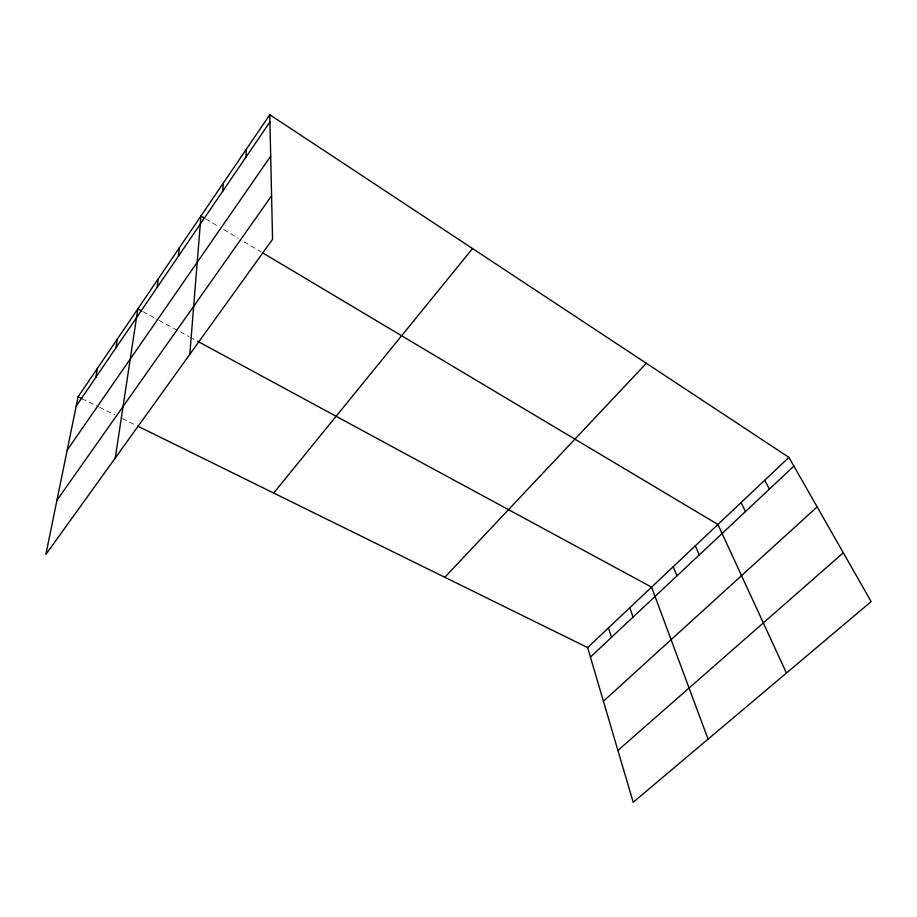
<?xml version="1.0" encoding="UTF-8"?>
<svg xmlns="http://www.w3.org/2000/svg" width="917" height="917" viewBox="0 0 917 917"><rect width="100%" height="100%" fill="white"/><g stroke="black" fill="none" stroke-linecap="round" stroke-linejoin="round"><path stroke-width="0.69" stroke-dasharray="4.58 3.44" d="M81.9 398.654L98.371 406.758M99.632 407.377L114.831 414.862M122.431 418.599L136.312 425.431M142.834 311.585L157.839 319.712M159.088 320.388L177.829 330.544M180.328 331.897L189.028 336.608M190.278 337.273L197.728 341.319M205.729 218.876L218.911 226.74M223.702 229.605L238.076 238.179M244.071 241.756L261.185 251.957"/><path stroke-width="1.38" d="M246.02 157.025L246.146 149.494M222.82 191.068L223.209 183.251M189.808 354.34L200.938 216.022L204.537 218.166M178.414 256.198L179.308 247.854M157.162 287.365L158.274 278.802M115.278 457.973L137.837 308.88L141.585 310.909M115.829 347.99L117.365 339.003M95.735 377.483L97.466 368.302M269.781 114.717L78.105 396.786L45.85 554.51L272.555 239.303L269.781 114.717L788.907 457.377L871.15 601.609L633.188 802.283L587.625 647.585L137.573 426.05M76.191 406.139L269.942 121.938M67.193 450.144L270.698 156.165M56.934 500.327L271.581 195.791M273.667 493.048L472.542 248.553M444.814 577.286L646.359 363.281M587.625 647.585L788.907 457.377M590.422 657.088L793.893 466.123M603.42 701.218L817.15 506.906M617.92 750.427L843.308 552.779M78.105 396.786L81.9 398.654M197.728 341.319L651.586 587.144L708.062 739.148M262.4 252.691L717.931 524.455L786.442 673.044M764.709 480.256L769.409 489.105M741.051 502.596L745.487 511.56M695.327 545.81L699.247 554.945M673.216 566.706L676.906 575.922M629.796 607.73L633.028 617.107M608.475 627.881L611.49 637.315"/></g></svg>
